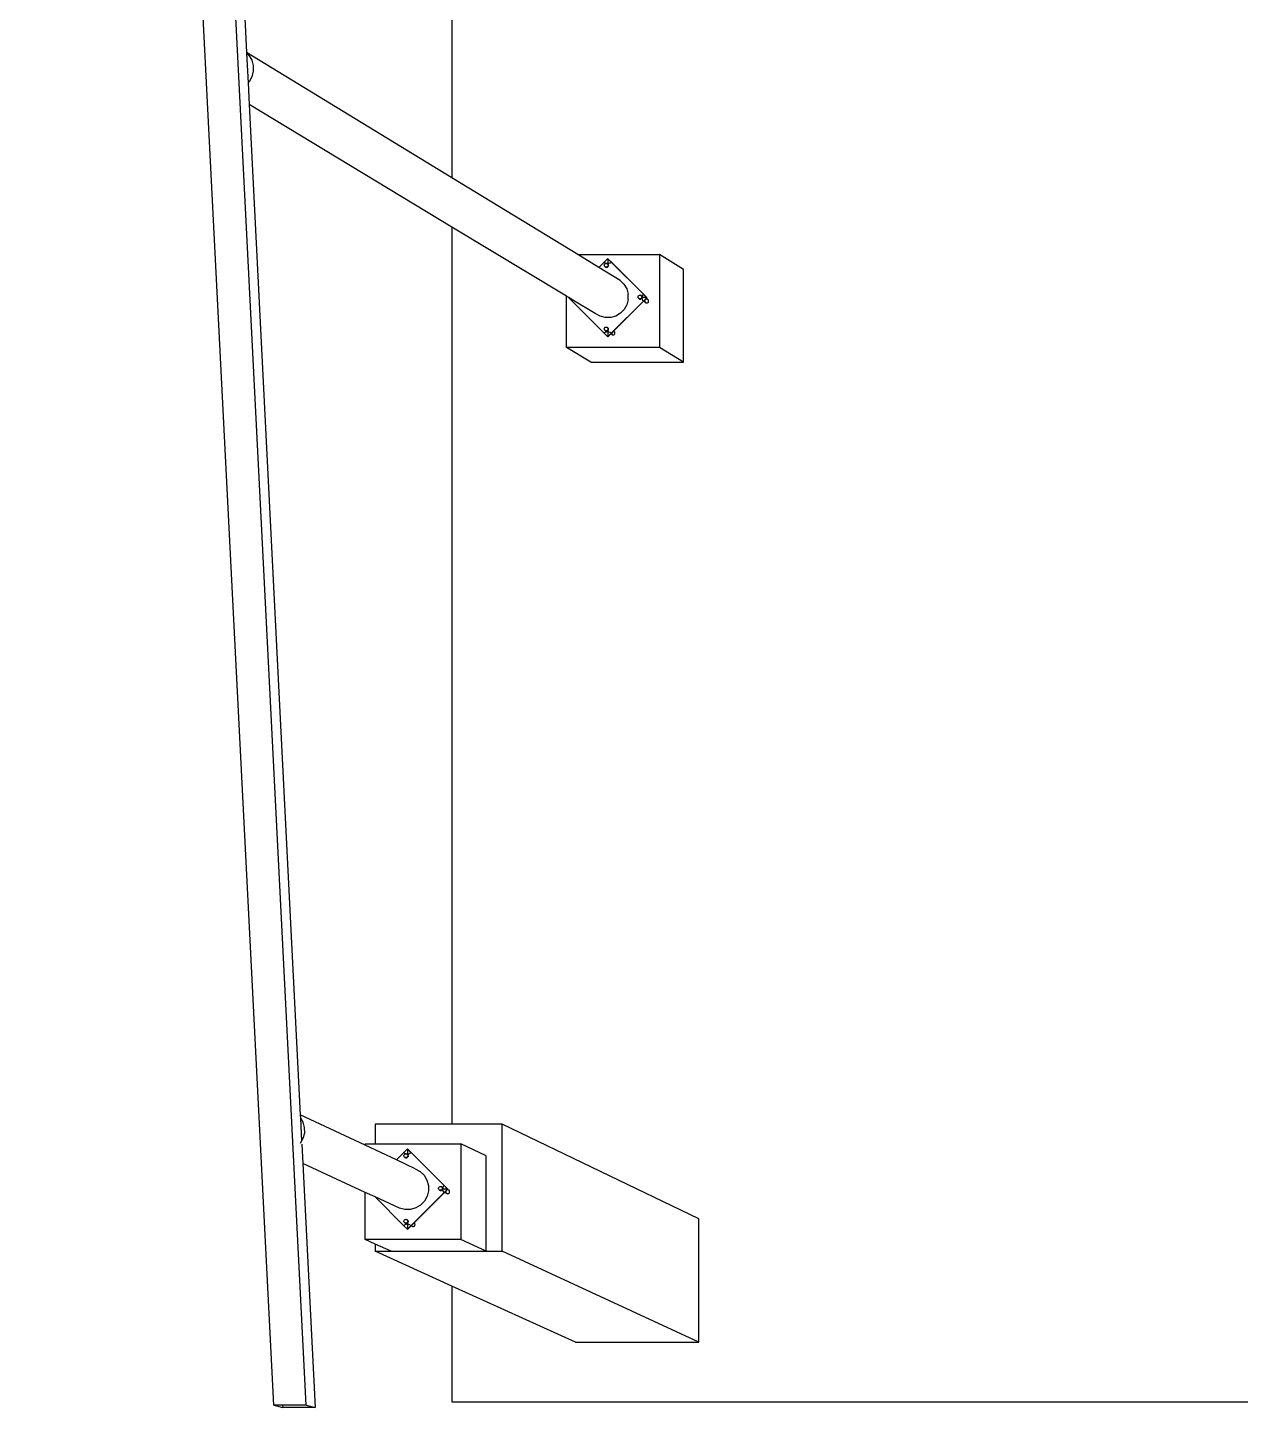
# Model space of a CAD drawing. Extents: x -1616 to 1629, y -1713 to 1708.
# Drawn here: x -1616.3 to -1355.2, y 666.4 to 963.5 of the extents above; entities that cross this region are included whole.
import ezdxf

# ---------------------------------------------------------------- set-up
doc = ezdxf.new("R2010")
doc.units = 0
doc.header["$MEASUREMENT"] = 0
doc.layers.get('0').update_dxf_attribs({"linetype": 'CONTINUOUS'})

msp = doc.modelspace()

# ---------------------------------------------------------------- linework, layer by layer
for p, q in [((-1563.28, 666.84), (-1616.27, 1707.98)), ((-1556.3, 666.84), (-1609.05, 1707.98)), ((-1580.27, 1178.22), (-1569.14, 958.17)), ((-1524.9, 1122.12), (-1524.9, 931.16)), ((-1524.9, 931.16), (-1569.14, 958.17)), ((-1569.14, 958.17), (-1569.13, 958.02)), ((-1569.13, 958.02), (-1568.65, 957.55)), ((-1569.13, 958.02), (-1568.8, 951.61)), ((-1568.65, 957.55), (-1568.02, 956.5)), ((-1568.02, 956.5), (-1567.69, 955.32)), ((-1567.68, 954.1), (-1567.98, 952.91)), ((-1567.69, 955.32), (-1567.68, 954.1)), ((-1568.58, 951.84), (-1568.8, 951.61)), ((-1568.8, 951.61), (-1568.57, 946.92)), ((-1567.98, 952.91), (-1568.58, 951.84)), ((-1524.9, 920.56), (-1568.57, 946.92)), ((-1568.57, 946.92), (-1557.56, 729.39)), ((-1497.83, 914.63), (-1524.9, 931.16)), ((-1524.9, 920.56), (-1524.9, 727.37)), ((-1500.24, 905.67), (-1524.9, 920.56)), ((-1497.83, 914.63), (-1480.22, 914.63)), ((-1493.29, 911.85), (-1497.83, 914.63)), ((-1493.29, 911.85), (-1492.11, 913.03)), ((-1492.11, 913.03), (-1491.37, 913.77)), ((-1492.11, 913.03), (-1491.89, 912.86)), ((-1492.1, 912.35), (-1492.09, 912.46)), ((-1492.09, 912.25), (-1492.1, 912.35)), ((-1492.09, 912.46), (-1492.05, 912.55)), ((-1492.05, 912.15), (-1492.09, 912.25)), ((-1492.05, 912.55), (-1491.99, 912.64)), ((-1491.99, 912.64), (-1491.9, 912.7)), ((-1491.9, 912.7), (-1491.81, 912.74)), ((-1491.89, 912.86), (-1491.64, 912.76)), ((-1491.81, 912.74), (-1491.7, 912.76)), ((-1491.7, 912.76), (-1491.6, 912.74)), ((-1491.64, 912.76), (-1491.37, 912.72)), ((-1491.6, 912.74), (-1491.56, 912.72)), ((-1491.53, 912.72), (-1491.56, 912.72)), ((-1491.56, 912.72), (-1491.5, 912.7)), ((-1491.43, 912.68), (-1491.53, 912.72)), ((-1491.43, 912.66), (-1491.5, 912.7)), ((-1491.5, 912.7), (-1491.46, 912.67)), ((-1491.46, 912.67), (-1491.43, 912.66)), ((-1491.46, 912.67), (-1491.42, 912.64)), ((-1491.35, 912.61), (-1491.43, 912.68)), ((-1491.43, 912.66), (-1491.35, 912.59)), ((-1491.42, 912.64), (-1491.35, 912.55)), ((-1491.33, 913.75), (-1491.37, 913.77)), ((-1491.37, 913.77), (-1491.34, 913.74)), ((-1491.37, 913.77), (-1491.37, 912.73)), ((-1491.37, 912.72), (-1491.1, 912.76)), ((-1491.28, 912.53), (-1491.35, 912.61)), ((-1491.35, 912.59), (-1491.28, 912.51)), ((-1491.35, 912.55), (-1491.31, 912.46)), ((-1491.31, 912.25), (-1491.35, 912.15)), ((-1491.34, 913.74), (-1491.33, 913.75)), ((-1491.34, 913.74), (-1490.63, 913.03)), ((-1491.27, 912.52), (-1491.34, 912.6)), ((-1491.33, 913.75), (-1490.59, 913.01)), ((-1491.31, 912.46), (-1491.3, 912.35)), ((-1491.3, 912.35), (-1491.31, 912.25)), ((-1491.24, 912.43), (-1491.28, 912.53)), ((-1491.28, 912.51), (-1491.24, 912.41)), ((-1491.28, 912.11), (-1491.24, 912.2)), ((-1491.23, 912.42), (-1491.27, 912.52)), ((-1491.27, 912.1), (-1491.23, 912.2)), ((-1491.22, 912.32), (-1491.24, 912.43)), ((-1491.24, 912.41), (-1491.23, 912.31)), ((-1491.24, 912.21), (-1491.22, 912.32)), ((-1491.23, 912.31), (-1491.24, 912.2)), ((-1491.24, 912.2), (-1491.24, 912.21)), ((-1491.24, 912.2), (-1491.24, 912.2)), ((-1491.21, 912.31), (-1491.23, 912.42)), ((-1491.23, 912.2), (-1491.21, 912.31)), ((-1491.23, 912.2), (-1491.23, 912.2)), ((-1491.1, 912.76), (-1490.84, 912.86)), ((-1490.84, 912.86), (-1490.63, 913.03)), ((-1490.59, 913.01), (-1490.63, 913.03)), ((-1490.63, 913.03), (-1490.6, 913)), ((-1490.6, 913), (-1490.59, 913.01)), ((-1490.6, 913), (-1483.7, 906.1)), ((-1490.59, 913.01), (-1483.66, 906.08)), ((-1480.22, 914.63), (-1480.22, 894.62)), ((-1475.05, 911.43), (-1480.22, 914.63)), ((-1488.7, 909.06), (-1493.29, 911.85)), ((-1491.99, 912.07), (-1492.05, 912.15)), ((-1491.94, 912.03), (-1491.99, 912.07)), ((-1491.94, 912.03), (-1491.93, 912.02)), ((-1491.93, 912.03), (-1491.94, 912.03)), ((-1491.94, 912.03), (-1491.93, 912.03)), ((-1491.9, 912), (-1491.93, 912.03)), ((-1491.93, 912.03), (-1491.93, 912.02)), ((-1491.93, 912.03), (-1491.93, 912.02)), ((-1491.93, 912.02), (-1491.92, 912.01)), ((-1491.92, 912.01), (-1491.84, 911.95)), ((-1491.83, 911.96), (-1491.9, 912)), ((-1491.87, 911.99), (-1491.9, 912)), ((-1491.83, 911.96), (-1491.87, 911.99)), ((-1491.81, 911.96), (-1491.87, 911.99)), ((-1491.84, 911.95), (-1491.74, 911.91)), ((-1491.73, 911.92), (-1491.83, 911.96)), ((-1491.7, 911.95), (-1491.81, 911.96)), ((-1491.74, 911.91), (-1491.63, 911.89)), ((-1491.63, 911.91), (-1491.73, 911.92)), ((-1491.6, 911.96), (-1491.7, 911.95)), ((-1491.63, 911.91), (-1491.63, 911.96)), ((-1491.53, 911.92), (-1491.63, 911.91)), ((-1491.63, 911.89), (-1491.52, 911.91)), ((-1491.63, 911.9), (-1491.63, 911.91)), ((-1491.63, 911.89), (-1491.63, 911.9)), ((-1491.5, 912), (-1491.6, 911.96)), ((-1491.43, 911.96), (-1491.53, 911.92)), ((-1491.52, 911.91), (-1491.42, 911.95)), ((-1491.42, 912.07), (-1491.5, 912)), ((-1491.35, 912.02), (-1491.43, 911.96)), ((-1491.35, 912.15), (-1491.42, 912.07)), ((-1491.42, 911.95), (-1491.34, 912.01)), ((-1491.35, 912.02), (-1491.28, 912.11)), ((-1491.34, 912.01), (-1491.27, 912.1)), ((-1475.05, 891.49), (-1475.05, 911.43)), ((-1488.7, 909.06), (-1487.87, 908.24)), ((-1487.87, 908.24), (-1487.28, 907.25)), ((-1487.28, 907.25), (-1486.96, 906.13)), ((-1500.24, 894.62), (-1500.24, 905.67)), ((-1499.76, 905.38), (-1500.24, 905.67)), ((-1499.78, 905.36), (-1499.76, 905.38)), ((-1499.04, 904.62), (-1499.78, 905.36)), ((-1499.78, 905.36), (-1499.72, 905.36)), ((-1498.87, 904.84), (-1499.76, 905.38)), ((-1499.04, 904.62), (-1498.87, 904.83)), ((-1492.11, 897.69), (-1499.04, 904.62)), ((-1498.87, 904.83), (-1498.87, 904.84)), ((-1494.04, 901.93), (-1498.87, 904.84)), ((-1483.7, 904.62), (-1490.63, 897.69)), ((-1483.69, 904.57), (-1490.11, 898.15)), ((-1487.24, 903.84), (-1487.8, 902.82)), ((-1486.95, 904.96), (-1487.24, 903.84)), ((-1486.95, 904.96), (-1486.96, 906.13)), ((-1484.85, 905.51), (-1484.84, 905.62)), ((-1484.84, 905.41), (-1484.85, 905.51)), ((-1484.84, 905.62), (-1484.8, 905.71)), ((-1484.8, 905.31), (-1484.84, 905.41)), ((-1484.8, 905.71), (-1484.73, 905.8)), ((-1484.73, 905.23), (-1484.8, 905.31)), ((-1484.73, 905.8), (-1484.65, 905.86)), ((-1484.68, 905.19), (-1484.73, 905.23)), ((-1484.68, 905.19), (-1484.68, 905.18)), ((-1484.68, 905.19), (-1484.68, 905.19)), ((-1484.68, 905.19), (-1484.68, 905.18)), ((-1484.65, 905.16), (-1484.68, 905.19)), ((-1484.68, 905.19), (-1484.68, 905.19)), ((-1484.68, 905.18), (-1484.68, 905.18)), ((-1484.68, 905.18), (-1484.59, 905.12)), ((-1484.68, 905.18), (-1484.67, 905.17)), ((-1484.67, 905.17), (-1484.58, 905.11)), ((-1484.65, 905.86), (-1484.55, 905.9)), ((-1484.58, 905.12), (-1484.65, 905.16)), ((-1484.62, 905.15), (-1484.65, 905.16)), ((-1484.58, 905.12), (-1484.62, 905.15)), ((-1484.55, 905.12), (-1484.62, 905.15)), ((-1484.59, 905.12), (-1484.49, 905.08)), ((-1484.48, 905.08), (-1484.58, 905.12)), ((-1484.58, 905.11), (-1484.48, 905.07)), ((-1484.55, 905.9), (-1484.45, 905.91)), ((-1484.45, 905.11), (-1484.55, 905.12)), ((-1484.49, 905.08), (-1484.39, 905.06)), ((-1484.38, 905.07), (-1484.48, 905.08)), ((-1484.48, 905.07), (-1484.38, 905.05)), ((-1484.45, 905.91), (-1484.34, 905.9)), ((-1484.34, 905.12), (-1484.45, 905.11)), ((-1484.39, 905.06), (-1484.38, 905.06)), ((-1484.38, 905.07), (-1484.38, 905.12)), ((-1484.27, 905.08), (-1484.38, 905.07)), ((-1484.38, 905.06), (-1484.28, 905.08)), ((-1484.38, 905.06), (-1484.38, 905.07)), ((-1484.38, 905.05), (-1484.27, 905.07)), ((-1484.38, 905.05), (-1484.38, 905.06)), ((-1484.34, 905.9), (-1484.3, 905.88)), ((-1484.25, 905.16), (-1484.34, 905.12)), ((-1484.28, 905.88), (-1484.3, 905.88)), ((-1484.3, 905.88), (-1484.25, 905.86)), ((-1484.18, 905.84), (-1484.28, 905.88)), ((-1484.28, 905.08), (-1484.27, 905.08)), ((-1484.18, 905.12), (-1484.27, 905.08)), ((-1484.27, 905.07), (-1484.17, 905.11)), ((-1484.18, 905.82), (-1484.25, 905.86)), ((-1484.25, 905.86), (-1484.21, 905.83)), ((-1484.16, 905.23), (-1484.25, 905.16)), ((-1484.21, 905.83), (-1484.18, 905.82)), ((-1484.21, 905.83), (-1484.16, 905.8)), ((-1484.09, 905.77), (-1484.18, 905.84)), ((-1484.18, 905.82), (-1484.09, 905.75)), ((-1484.18, 905.12), (-1484.09, 905.18)), ((-1484.17, 905.11), (-1484.08, 905.17)), ((-1484.16, 905.8), (-1484.1, 905.71)), ((-1484.1, 905.31), (-1484.16, 905.23)), ((-1484.1, 905.71), (-1484.06, 905.62)), ((-1484.06, 905.41), (-1484.1, 905.31)), ((-1484.03, 905.69), (-1484.09, 905.77)), ((-1484.09, 905.75), (-1484.03, 905.67)), ((-1484.03, 905.27), (-1484.09, 905.18)), ((-1484.02, 905.68), (-1484.08, 905.76)), ((-1484.08, 905.17), (-1484.02, 905.26)), ((-1484.06, 905.62), (-1484.05, 905.51)), ((-1484.05, 905.51), (-1484.06, 905.41)), ((-1483.98, 905.59), (-1484.03, 905.69)), ((-1484.03, 905.67), (-1483.99, 905.57)), ((-1484, 905.33), (-1484.03, 905.27)), ((-1483.97, 905.58), (-1484.02, 905.68)), ((-1484.02, 905.26), (-1483.98, 905.36)), ((-1483.98, 905.53), (-1484.01, 905.36)), ((-1484.01, 905.36), (-1484, 905.33)), ((-1483.99, 905.36), (-1484, 905.33)), ((-1483.99, 905.36), (-1484, 905.36)), ((-1484, 905.33), (-1483.97, 905.09)), ((-1483.99, 905.57), (-1483.98, 905.53)), ((-1483.97, 905.47), (-1483.99, 905.36)), ((-1483.99, 905.36), (-1483.98, 905.37)), ((-1483.99, 905.36), (-1483.99, 905.36)), ((-1483.98, 905.36), (-1483.99, 905.36)), ((-1483.97, 905.63), (-1483.98, 905.55)), ((-1483.98, 905.55), (-1483.98, 905.59)), ((-1483.97, 905.48), (-1483.98, 905.55)), ((-1483.98, 905.55), (-1483.98, 905.53)), ((-1483.98, 905.53), (-1483.97, 905.47)), ((-1483.98, 905.37), (-1483.97, 905.48)), ((-1482.96, 905.36), (-1483.98, 905.36)), ((-1483.98, 905.36), (-1483.97, 905.36)), ((-1483.87, 905.88), (-1483.97, 905.63)), ((-1483.96, 905.47), (-1483.97, 905.58)), ((-1483.97, 905.36), (-1483.96, 905.47)), ((-1483.97, 905.09), (-1483.87, 904.83)), ((-1483.7, 906.1), (-1483.87, 905.88)), ((-1483.87, 904.83), (-1483.7, 904.62)), ((-1483.66, 906.08), (-1483.7, 906.1)), ((-1483.7, 906.1), (-1483.67, 906.07)), ((-1482.96, 905.36), (-1483.7, 904.62)), ((-1483.66, 904.59), (-1483.7, 904.62)), ((-1483.66, 904.59), (-1483.69, 904.57)), ((-1483.19, 904.26), (-1483.69, 904.57)), ((-1483.66, 906.08), (-1483.67, 906.07)), ((-1483.67, 906.07), (-1482.96, 905.36)), ((-1483.66, 906.08), (-1482.92, 905.34)), ((-1483.09, 905.17), (-1483.66, 904.59)), ((-1483.39, 904.73), (-1483.4, 904.62)), ((-1483.4, 904.62), (-1483.39, 904.51)), ((-1483.38, 904.75), (-1483.39, 904.73)), ((-1483.39, 904.51), (-1483.34, 904.41)), ((-1483.34, 904.41), (-1483.28, 904.33)), ((-1483.28, 904.33), (-1483.19, 904.26)), ((-1483.19, 904.26), (-1483.09, 904.22)), ((-1482.92, 905.34), (-1483.09, 905.17)), ((-1482.78, 904.98), (-1483.09, 905.17)), ((-1483.09, 904.22), (-1482.98, 904.21)), ((-1482.98, 905.04), (-1483.07, 905.03)), ((-1482.88, 905.02), (-1482.98, 905.04)), ((-1482.98, 904.21), (-1482.88, 904.22)), ((-1482.92, 905.34), (-1482.96, 905.36)), ((-1482.78, 904.98), (-1482.88, 905.02)), ((-1482.88, 904.22), (-1482.78, 904.26)), ((-1482.69, 904.92), (-1482.78, 904.98)), ((-1482.78, 904.26), (-1482.69, 904.33)), ((-1482.62, 904.83), (-1482.69, 904.92)), ((-1482.69, 904.33), (-1482.62, 904.41)), ((-1482.58, 904.73), (-1482.62, 904.83)), ((-1482.62, 904.41), (-1482.58, 904.51)), ((-1482.57, 904.62), (-1482.58, 904.73)), ((-1482.58, 904.51), (-1482.57, 904.62)), ((-1493.02, 901.36), (-1494.04, 901.93)), ((-1491.9, 901.07), (-1493.02, 901.36)), ((-1490.73, 901.08), (-1491.9, 901.07)), ((-1489.61, 901.4), (-1490.73, 901.08)), ((-1488.62, 901.99), (-1489.61, 901.4)), ((-1487.8, 902.82), (-1488.62, 901.99)), ((-1492.12, 898.64), (-1492.1, 898.74)), ((-1492.1, 898.53), (-1492.12, 898.64)), ((-1491.89, 897.85), (-1492.11, 897.69)), ((-1491.37, 896.95), (-1492.11, 897.69)), ((-1492.1, 898.74), (-1492.06, 898.84)), ((-1492.06, 898.44), (-1492.1, 898.53)), ((-1492.06, 898.84), (-1492, 898.92)), ((-1492, 898.35), (-1492.06, 898.44)), ((-1492, 898.92), (-1491.91, 898.98)), ((-1491.95, 898.31), (-1492, 898.35)), ((-1491.95, 898.31), (-1491.93, 898.3)), ((-1491.91, 898.29), (-1491.95, 898.31)), ((-1491.93, 898.3), (-1491.85, 898.23)), ((-1491.91, 898.98), (-1491.82, 899.02)), ((-1491.84, 898.24), (-1491.91, 898.29)), ((-1491.88, 898.27), (-1491.91, 898.29)), ((-1491.64, 897.96), (-1491.89, 897.85)), ((-1491.84, 898.24), (-1491.88, 898.27)), ((-1491.82, 898.25), (-1491.88, 898.27)), ((-1491.85, 898.23), (-1491.75, 898.19)), ((-1491.74, 898.2), (-1491.84, 898.24)), ((-1491.82, 899.02), (-1491.71, 899.04)), ((-1491.71, 898.23), (-1491.82, 898.25)), ((-1491.75, 898.19), (-1491.64, 898.18)), ((-1491.64, 898.19), (-1491.74, 898.2)), ((-1491.71, 899.04), (-1491.61, 899.02)), ((-1491.61, 898.25), (-1491.71, 898.23)), ((-1491.64, 898.19), (-1491.64, 898.24)), ((-1491.54, 898.2), (-1491.64, 898.19)), ((-1491.64, 898.18), (-1491.53, 898.19)), ((-1491.64, 898.18), (-1491.64, 898.19)), ((-1491.37, 897.99), (-1491.64, 897.96)), ((-1491.61, 899.02), (-1491.51, 898.98)), ((-1491.51, 898.29), (-1491.61, 898.25)), ((-1491.44, 898.24), (-1491.54, 898.2)), ((-1491.53, 898.19), (-1491.43, 898.23)), ((-1491.44, 898.94), (-1491.51, 898.98)), ((-1491.51, 898.98), (-1491.47, 898.95)), ((-1491.43, 898.35), (-1491.51, 898.29)), ((-1491.47, 898.95), (-1491.44, 898.94)), ((-1491.47, 898.95), (-1491.43, 898.92)), ((-1491.44, 898.94), (-1491.36, 898.88)), ((-1491.36, 898.31), (-1491.44, 898.24)), ((-1491.43, 898.92), (-1491.36, 898.84)), ((-1491.36, 898.44), (-1491.43, 898.35)), ((-1491.43, 898.23), (-1491.35, 898.3)), ((-1491.1, 897.96), (-1491.37, 897.99)), ((-1490.63, 897.69), (-1491.37, 896.95)), ((-1491.36, 898.88), (-1491.29, 898.79)), ((-1491.36, 898.84), (-1491.32, 898.74)), ((-1491.32, 898.53), (-1491.36, 898.44)), ((-1491.29, 898.39), (-1491.36, 898.31)), ((-1491.28, 898.8), (-1491.35, 898.89)), ((-1491.35, 898.3), (-1491.28, 898.38)), ((-1491.35, 898.3), (-1491.35, 896.95)), ((-1490.71, 897.55), (-1491.33, 896.92)), ((-1491.32, 898.74), (-1491.31, 898.64)), ((-1491.31, 898.64), (-1491.32, 898.53)), ((-1491.29, 898.79), (-1491.25, 898.7)), ((-1491.25, 898.49), (-1491.29, 898.39)), ((-1491.24, 898.7), (-1491.28, 898.8)), ((-1491.28, 898.38), (-1491.24, 898.48)), ((-1491.25, 898.7), (-1491.24, 898.59)), ((-1491.24, 898.59), (-1491.25, 898.49)), ((-1491.22, 898.59), (-1491.24, 898.7)), ((-1491.24, 898.48), (-1491.22, 898.59)), ((-1490.84, 897.85), (-1491.1, 897.96)), ((-1490.63, 897.69), (-1490.84, 897.85)), ((-1490.63, 897.63), (-1490.71, 897.55)), ((-1490.44, 897.38), (-1490.71, 897.55)), ((-1490.59, 897.67), (-1490.63, 897.69)), ((-1490.59, 897.67), (-1490.63, 897.63)), ((-1490.63, 897.63), (-1490.59, 897.54)), ((-1490.12, 898.14), (-1490.59, 897.67)), ((-1490.59, 897.54), (-1490.52, 897.45)), ((-1490.52, 897.45), (-1490.44, 897.38)), ((-1490.44, 897.38), (-1490.34, 897.34)), ((-1490.34, 897.34), (-1490.23, 897.33)), ((-1490.23, 897.33), (-1490.12, 897.34)), ((-1490.11, 898.15), (-1490.12, 898.14)), ((-1490.02, 898.1), (-1490.12, 898.14)), ((-1490.12, 897.34), (-1490.02, 897.38)), ((-1490.02, 898.1), (-1490.11, 898.15)), ((-1489.94, 898.04), (-1490.02, 898.1)), ((-1490.02, 897.38), (-1489.94, 897.45)), ((-1489.87, 897.95), (-1489.94, 898.04)), ((-1489.94, 897.45), (-1489.87, 897.54)), ((-1489.83, 897.85), (-1489.87, 897.95)), ((-1489.87, 897.54), (-1489.83, 897.64)), ((-1489.81, 897.74), (-1489.83, 897.85)), ((-1489.83, 897.64), (-1489.81, 897.74)), ((-1494.99, 891.49), (-1500.24, 894.62)), ((-1480.22, 894.62), (-1500.24, 894.62)), ((-1491.33, 896.92), (-1491.37, 896.95)), ((-1475.05, 891.49), (-1480.22, 894.62)), ((-1494.99, 891.49), (-1475.05, 891.49)), ((-1557.58, 728.77), (-1557.53, 728.69)), ((-1557.56, 729.39), (-1557.53, 728.75)), ((-1543.58, 722.84), (-1557.56, 729.39)), ((-1557.53, 728.69), (-1557.28, 723.75)), ((-1557.53, 728.69), (-1557.02, 727.84)), ((-1557.02, 727.84), (-1556.7, 726.67)), ((-1556.68, 725.46), (-1556.98, 724.28)), ((-1556.7, 726.67), (-1556.68, 725.46)), ((-1541.44, 727.37), (-1541.44, 723.13)), ((-1524.9, 727.37), (-1541.44, 727.37)), ((-1514.09, 727.37), (-1524.9, 727.37)), ((-1514.09, 700.01), (-1514.09, 727.37)), ((-1471.72, 707.02), (-1514.09, 727.37)), ((-1557.28, 723.75), (-1557.58, 723.22)), ((-1556.98, 724.28), (-1557.28, 723.75)), ((-1557.24, 723.06), (-1557.03, 718.91)), ((-1543.58, 722.84), (-1543.58, 723.13)), ((-1543.58, 723.13), (-1541.44, 723.13)), ((-1536.86, 719.7), (-1543.58, 722.84)), ((-1541.44, 723.13), (-1522.99, 723.13)), ((-1535.26, 721.3), (-1534.5, 722.06)), ((-1534.46, 722.04), (-1534.5, 722.06)), ((-1534.5, 722.06), (-1534.47, 722.03)), ((-1534.5, 722.06), (-1534.5, 720.99)), ((-1534.47, 722.03), (-1534.46, 722.04)), ((-1534.47, 722.03), (-1533.73, 721.3)), ((-1534.46, 722.04), (-1533.69, 721.28)), ((-1522.99, 723.13), (-1522.99, 702.54)), ((-1517.51, 720.53), (-1522.99, 723.13)), ((-1536.86, 719.7), (-1535.26, 721.3)), ((-1532.8, 717.79), (-1536.86, 719.7)), ((-1535.26, 721.3), (-1535.03, 721.12)), ((-1535.25, 720.59), (-1535.24, 720.7)), ((-1535.24, 720.48), (-1535.25, 720.59)), ((-1535.24, 720.7), (-1535.2, 720.8)), ((-1535.2, 720.38), (-1535.24, 720.48)), ((-1535.2, 720.8), (-1535.13, 720.88)), ((-1535.13, 720.3), (-1535.2, 720.38)), ((-1535.13, 720.88), (-1535.05, 720.95)), ((-1535.05, 720.23), (-1535.13, 720.3)), ((-1535.05, 720.95), (-1534.95, 720.99)), ((-1534.97, 720.2), (-1535.05, 720.23)), ((-1534.98, 720.21), (-1535.05, 720.23)), ((-1535.03, 721.12), (-1534.77, 721.02)), ((-1535.03, 720.23), (-1534.98, 720.18)), ((-1534.97, 720.2), (-1534.98, 720.21)), ((-1534.95, 720.19), (-1534.98, 720.21)), ((-1534.98, 720.18), (-1534.87, 720.14)), ((-1534.87, 720.16), (-1534.97, 720.2)), ((-1534.95, 720.99), (-1534.84, 721.01)), ((-1534.84, 720.18), (-1534.95, 720.19)), ((-1534.76, 720.14), (-1534.87, 720.16)), ((-1534.87, 720.14), (-1534.76, 720.13)), ((-1534.84, 721.01), (-1534.73, 720.99)), ((-1534.73, 720.19), (-1534.84, 720.18)), ((-1534.77, 721.02), (-1534.5, 720.98)), ((-1534.76, 720.14), (-1534.76, 720.19)), ((-1534.66, 720.16), (-1534.76, 720.14)), ((-1534.76, 720.14), (-1534.76, 720.14)), ((-1534.76, 720.13), (-1534.76, 720.14)), ((-1534.76, 720.13), (-1534.65, 720.14)), ((-1534.73, 720.99), (-1534.72, 720.99)), ((-1534.63, 720.23), (-1534.73, 720.19)), ((-1534.66, 720.98), (-1534.72, 720.99)), ((-1534.72, 720.99), (-1534.63, 720.95)), ((-1534.56, 720.94), (-1534.66, 720.98)), ((-1534.56, 720.19), (-1534.66, 720.16)), ((-1534.65, 720.14), (-1534.55, 720.18)), ((-1534.56, 720.91), (-1534.63, 720.95)), ((-1534.63, 720.95), (-1534.62, 720.94)), ((-1534.55, 720.3), (-1534.63, 720.23)), ((-1534.62, 720.94), (-1534.56, 720.91)), ((-1534.62, 720.94), (-1534.55, 720.88)), ((-1534.47, 720.87), (-1534.56, 720.94)), ((-1534.56, 720.91), (-1534.47, 720.85)), ((-1534.56, 720.19), (-1534.47, 720.26)), ((-1534.55, 720.88), (-1534.48, 720.8)), ((-1534.53, 720.32), (-1534.55, 720.3)), ((-1534.55, 720.18), (-1534.46, 720.25)), ((-1534.48, 720.38), (-1534.53, 720.32)), ((-1534.53, 720.32), (-1534.47, 720.26)), ((-1534.5, 720.98), (-1534.22, 721.02)), ((-1534.48, 720.8), (-1534.44, 720.7)), ((-1534.44, 720.48), (-1534.48, 720.38)), ((-1534.4, 720.78), (-1534.47, 720.87)), ((-1534.47, 720.85), (-1534.41, 720.76)), ((-1534.47, 720.26), (-1534.4, 720.35)), ((-1534.39, 720.77), (-1534.46, 720.86)), ((-1534.46, 720.25), (-1534.39, 720.34)), ((-1534.44, 720.7), (-1534.43, 720.59)), ((-1534.43, 720.59), (-1534.44, 720.48)), ((-1534.41, 720.76), (-1534.36, 720.66)), ((-1534.36, 720.68), (-1534.4, 720.78)), ((-1534.4, 720.35), (-1534.37, 720.44)), ((-1534.35, 720.67), (-1534.39, 720.77)), ((-1534.39, 720.34), (-1534.35, 720.44)), ((-1534.37, 720.44), (-1534.36, 720.45)), ((-1534.35, 720.57), (-1534.36, 720.68)), ((-1534.36, 720.66), (-1534.35, 720.56)), ((-1534.36, 720.46), (-1534.35, 720.57)), ((-1534.35, 720.56), (-1534.36, 720.45)), ((-1534.36, 720.45), (-1534.36, 720.46)), ((-1534.34, 720.56), (-1534.35, 720.67)), ((-1534.35, 720.44), (-1534.34, 720.56)), ((-1534.35, 720.44), (-1534.35, 720.44)), ((-1534.22, 721.02), (-1533.96, 721.12)), ((-1533.96, 721.12), (-1533.73, 721.3)), ((-1533.69, 721.28), (-1533.73, 721.3)), ((-1533.73, 721.3), (-1533.71, 721.27)), ((-1533.71, 721.27), (-1533.69, 721.28)), ((-1533.71, 721.27), (-1526.6, 714.17)), ((-1533.69, 721.28), (-1526.57, 714.15)), ((-1517.51, 700.01), (-1517.51, 720.53)), ((-1557.03, 718.91), (-1554.37, 666.39)), ((-1543.58, 712.7), (-1557.03, 718.91)), ((-1532.8, 717.79), (-1531.75, 717.21)), ((-1531.75, 717.21), (-1530.9, 716.37)), ((-1530.9, 716.37), (-1530.29, 715.35)), ((-1530.29, 715.35), (-1529.96, 714.19)), ((-1529.96, 714.19), (-1529.95, 713)), ((-1527.79, 713.55), (-1527.78, 713.66)), ((-1527.78, 713.45), (-1527.79, 713.55)), ((-1527.78, 713.66), (-1527.74, 713.76)), ((-1527.74, 713.35), (-1527.78, 713.45)), ((-1527.74, 713.76), (-1527.67, 713.85)), ((-1527.67, 713.26), (-1527.74, 713.35)), ((-1527.67, 713.85), (-1527.58, 713.91)), ((-1527.58, 713.19), (-1527.67, 713.26)), ((-1527.58, 713.91), (-1527.48, 713.95)), ((-1527.56, 713.19), (-1527.58, 713.19)), ((-1527.57, 713.19), (-1527.51, 713.15)), ((-1527.56, 713.19), (-1527.56, 713.18)), ((-1527.52, 713.17), (-1527.56, 713.19)), ((-1527.56, 713.18), (-1527.52, 713.16)), ((-1527.51, 713.16), (-1527.56, 713.18)), ((-1527.51, 713.16), (-1527.52, 713.17)), ((-1527.48, 713.15), (-1527.52, 713.17)), ((-1527.52, 713.16), (-1527.42, 713.11)), ((-1527.41, 713.12), (-1527.51, 713.16)), ((-1527.51, 713.15), (-1527.41, 713.1)), ((-1527.48, 713.95), (-1527.38, 713.97)), ((-1527.38, 713.14), (-1527.48, 713.15)), ((-1527.42, 713.11), (-1527.31, 713.1)), ((-1527.3, 713.1), (-1527.41, 713.12)), ((-1527.38, 713.97), (-1527.27, 713.95)), ((-1527.27, 713.15), (-1527.38, 713.14)), ((-1527.3, 713.1), (-1527.3, 713.15)), ((-1527.19, 713.12), (-1527.3, 713.1)), ((-1527.3, 713.1), (-1527.2, 713.11)), ((-1527.27, 713.95), (-1527.26, 713.95)), ((-1527.17, 713.19), (-1527.27, 713.15)), ((-1527.2, 713.94), (-1527.26, 713.95)), ((-1527.26, 713.95), (-1527.17, 713.91)), ((-1527.1, 713.9), (-1527.2, 713.94)), ((-1527.2, 713.11), (-1527.19, 713.12)), ((-1527.1, 713.16), (-1527.19, 713.12)), ((-1527.19, 713.1), (-1527.09, 713.15)), ((-1527.09, 713.88), (-1527.17, 713.91)), ((-1527.17, 713.91), (-1527.16, 713.9)), ((-1527.08, 713.26), (-1527.17, 713.19)), ((-1527.16, 713.9), (-1527.09, 713.88)), ((-1527.16, 713.9), (-1527.08, 713.85)), ((-1527.01, 713.83), (-1527.1, 713.9)), ((-1527.1, 713.16), (-1527.01, 713.22)), ((-1527.09, 713.88), (-1527.01, 713.81)), ((-1527.09, 713.15), (-1527, 713.21)), ((-1527.08, 713.85), (-1527.02, 713.76)), ((-1527.02, 713.35), (-1527.08, 713.26)), ((-1527.02, 713.76), (-1526.98, 713.66)), ((-1526.98, 713.45), (-1527.02, 713.35)), ((-1526.94, 713.74), (-1527.01, 713.83)), ((-1527.01, 713.81), (-1526.94, 713.72)), ((-1527.01, 713.22), (-1526.94, 713.31)), ((-1526.93, 713.73), (-1527, 713.82)), ((-1527, 713.21), (-1526.93, 713.3)), ((-1526.98, 713.66), (-1526.96, 713.55)), ((-1526.96, 713.55), (-1526.98, 713.45)), ((-1526.9, 713.64), (-1526.94, 713.74)), ((-1526.94, 713.72), (-1526.9, 713.62)), ((-1526.92, 713.37), (-1526.94, 713.31)), ((-1526.89, 713.63), (-1526.93, 713.73)), ((-1526.93, 713.3), (-1526.89, 713.4)), ((-1526.9, 713.58), (-1526.92, 713.4)), ((-1526.92, 713.4), (-1526.92, 713.37)), ((-1526.9, 713.4), (-1526.92, 713.37)), ((-1526.92, 713.37), (-1526.88, 713.12)), ((-1526.9, 713.4), (-1526.91, 713.4)), ((-1526.89, 713.61), (-1526.9, 713.64)), ((-1526.9, 713.62), (-1526.9, 713.58)), ((-1526.89, 713.61), (-1526.9, 713.58)), ((-1526.9, 713.58), (-1526.89, 713.52)), ((-1526.9, 713.42), (-1526.88, 713.53)), ((-1526.89, 713.52), (-1526.9, 713.41)), ((-1526.9, 713.41), (-1526.9, 713.42)), ((-1526.9, 713.41), (-1526.9, 713.4)), ((-1526.89, 713.4), (-1526.9, 713.4)), ((-1526.88, 713.68), (-1526.89, 713.61)), ((-1526.87, 713.52), (-1526.89, 713.63)), ((-1526.88, 713.53), (-1526.89, 713.61)), ((-1526.89, 713.41), (-1526.87, 713.52)), ((-1526.89, 713.4), (-1526.89, 713.41)), ((-1525.84, 713.4), (-1526.89, 713.4)), ((-1526.77, 713.94), (-1526.88, 713.68)), ((-1526.88, 713.12), (-1526.77, 712.86)), ((-1526.6, 714.17), (-1526.77, 713.94)), ((-1526.57, 714.15), (-1526.6, 714.17)), ((-1526.6, 714.17), (-1526.57, 714.14)), ((-1525.84, 713.4), (-1526.6, 712.64)), ((-1526.57, 714.15), (-1525.8, 713.39)), ((-1526.57, 714.15), (-1526.57, 714.14)), ((-1526.57, 714.14), (-1525.84, 713.4)), ((-1525.95, 713.24), (-1526.24, 712.95)), ((-1525.87, 713.32), (-1525.95, 713.24)), ((-1525.94, 713.25), (-1525.95, 713.24)), ((-1525.83, 713.26), (-1525.94, 713.25)), ((-1525.8, 713.39), (-1525.87, 713.32)), ((-1525.61, 713.2), (-1525.87, 713.32)), ((-1525.8, 713.39), (-1525.84, 713.4)), ((-1525.72, 713.25), (-1525.83, 713.26)), ((-1525.61, 713.2), (-1525.72, 713.25)), ((-1525.52, 713.14), (-1525.61, 713.2)), ((-1525.46, 713.05), (-1525.52, 713.14)), ((-1543.58, 702.54), (-1543.58, 712.7)), ((-1541.47, 711.72), (-1543.58, 712.7)), ((-1535.26, 705.51), (-1541.47, 711.72)), ((-1536.2, 709.29), (-1541.47, 711.72)), ((-1526.6, 712.64), (-1533.73, 705.51)), ((-1526.57, 712.62), (-1533.06, 706.12)), ((-1530.83, 710.8), (-1531.66, 709.94)), ((-1530.24, 711.84), (-1530.83, 710.8)), ((-1529.95, 713), (-1530.24, 711.84)), ((-1527.41, 713.1), (-1527.3, 713.09)), ((-1527.31, 713.1), (-1527.3, 713.1)), ((-1527.3, 713.1), (-1527.3, 713.1)), ((-1527.3, 713.09), (-1527.19, 713.1)), ((-1527.3, 713.09), (-1527.3, 713.1)), ((-1526.77, 712.86), (-1526.6, 712.64)), ((-1526.57, 712.62), (-1526.6, 712.64)), ((-1526.51, 712.68), (-1526.57, 712.62)), ((-1526.24, 712.95), (-1526.51, 712.68)), ((-1526.04, 712.46), (-1526.51, 712.68)), ((-1526.24, 712.94), (-1526.25, 712.83)), ((-1526.25, 712.83), (-1526.24, 712.72)), ((-1526.24, 712.95), (-1526.24, 712.94)), ((-1526.24, 712.72), (-1526.2, 712.62)), ((-1526.2, 712.62), (-1526.13, 712.53)), ((-1526.13, 712.53), (-1526.04, 712.46)), ((-1526.04, 712.46), (-1525.94, 712.42)), ((-1525.94, 712.42), (-1525.83, 712.41)), ((-1525.83, 712.41), (-1525.72, 712.42)), ((-1525.72, 712.42), (-1525.61, 712.46)), ((-1525.61, 712.46), (-1525.52, 712.53)), ((-1525.52, 712.53), (-1525.46, 712.62)), ((-1525.41, 712.94), (-1525.46, 713.05)), ((-1525.46, 712.62), (-1525.41, 712.72)), ((-1525.4, 712.83), (-1525.41, 712.94)), ((-1525.41, 712.72), (-1525.4, 712.83)), ((-1535.04, 708.99), (-1536.2, 709.29)), ((-1533.84, 709.01), (-1535.04, 708.99)), ((-1532.69, 709.33), (-1533.84, 709.01)), ((-1531.66, 709.94), (-1532.69, 709.33)), ((-1535.26, 706.48), (-1535.25, 706.59)), ((-1535.25, 706.37), (-1535.26, 706.48)), ((-1535.03, 705.68), (-1535.26, 705.51)), ((-1534.5, 704.75), (-1535.26, 705.51)), ((-1535.25, 706.59), (-1535.21, 706.68)), ((-1535.21, 706.27), (-1535.25, 706.37)), ((-1535.21, 706.68), (-1535.14, 706.77)), ((-1535.14, 706.19), (-1535.21, 706.27)), ((-1535.14, 706.77), (-1535.06, 706.84)), ((-1535.06, 706.12), (-1535.14, 706.19)), ((-1535.06, 706.84), (-1534.96, 706.88)), ((-1535.04, 706.11), (-1535.06, 706.12)), ((-1535.04, 706.11), (-1535.04, 706.11)), ((-1535.04, 706.11), (-1534.99, 706.07)), ((-1534.98, 706.08), (-1535.04, 706.11)), ((-1534.99, 706.09), (-1535.04, 706.11)), ((-1534.77, 705.79), (-1535.03, 705.68)), ((-1534.98, 706.08), (-1534.99, 706.09)), ((-1534.96, 706.08), (-1534.99, 706.09)), ((-1534.99, 706.07), (-1534.88, 706.03)), ((-1534.88, 706.04), (-1534.98, 706.08)), ((-1534.96, 706.88), (-1534.85, 706.89)), ((-1534.85, 706.06), (-1534.96, 706.08)), ((-1534.77, 706.03), (-1534.88, 706.04)), ((-1534.88, 706.03), (-1534.77, 706.01)), ((-1534.85, 706.89), (-1534.74, 706.88)), ((-1534.74, 706.08), (-1534.85, 706.06)), ((-1534.77, 706.03), (-1534.77, 706.07)), ((-1534.67, 706.04), (-1534.77, 706.03)), ((-1534.77, 706.01), (-1534.66, 706.03)), ((-1534.77, 706.01), (-1534.77, 706.03)), ((-1534.5, 705.83), (-1534.77, 705.79)), ((-1534.74, 706.88), (-1534.64, 706.84)), ((-1534.64, 706.12), (-1534.74, 706.08)), ((-1534.57, 706.08), (-1534.67, 706.04)), ((-1534.66, 706.03), (-1534.56, 706.07)), ((-1534.57, 706.8), (-1534.64, 706.84)), ((-1534.64, 706.84), (-1534.63, 706.83)), ((-1534.56, 706.19), (-1534.64, 706.12)), ((-1534.63, 706.83), (-1534.57, 706.8)), ((-1534.63, 706.83), (-1534.56, 706.77)), ((-1534.57, 706.8), (-1534.48, 706.74)), ((-1534.48, 706.15), (-1534.57, 706.08)), ((-1534.56, 706.77), (-1534.49, 706.68)), ((-1534.49, 706.27), (-1534.56, 706.19)), ((-1534.56, 706.07), (-1534.47, 706.14)), ((-1534.22, 705.79), (-1534.5, 705.83)), ((-1533.73, 705.51), (-1534.5, 704.75)), ((-1534.46, 704.73), (-1534.5, 704.75)), ((-1534.49, 706.68), (-1534.45, 706.59)), ((-1534.45, 706.37), (-1534.49, 706.27)), ((-1534.48, 706.74), (-1534.42, 706.65)), ((-1534.42, 706.24), (-1534.48, 706.15)), ((-1534.4, 706.66), (-1534.47, 706.75)), ((-1534.47, 706.14), (-1534.4, 706.23)), ((-1534.47, 706.14), (-1534.47, 704.75)), ((-1533.71, 705.48), (-1534.46, 704.73)), ((-1534.45, 706.59), (-1534.44, 706.48)), ((-1534.44, 706.48), (-1534.45, 706.37)), ((-1534.42, 706.65), (-1534.37, 706.55)), ((-1534.37, 706.34), (-1534.42, 706.24)), ((-1534.36, 706.55), (-1534.4, 706.66)), ((-1534.4, 706.23), (-1534.36, 706.33)), ((-1534.37, 706.55), (-1534.36, 706.44)), ((-1534.36, 706.44), (-1534.37, 706.34)), ((-1534.35, 706.44), (-1534.36, 706.55)), ((-1534.36, 706.33), (-1534.35, 706.44)), ((-1533.96, 705.68), (-1534.22, 705.79)), ((-1533.73, 705.51), (-1533.96, 705.68)), ((-1533.69, 705.49), (-1533.73, 705.51)), ((-1533.69, 705.49), (-1533.71, 705.48)), ((-1533.5, 705.39), (-1533.71, 705.48)), ((-1533.65, 705.54), (-1533.69, 705.49)), ((-1533.06, 706.12), (-1533.65, 705.54)), ((-1533.65, 705.54), (-1533.58, 705.45)), ((-1533.58, 705.45), (-1533.5, 705.39)), ((-1533.5, 705.39), (-1533.39, 705.34)), ((-1533.39, 705.34), (-1533.28, 705.33)), ((-1533.28, 705.33), (-1533.17, 705.34)), ((-1533.17, 705.34), (-1533.07, 705.39)), ((-1533.07, 705.39), (-1532.98, 705.45)), ((-1532.98, 706.06), (-1533.06, 706.12)), ((-1532.91, 705.97), (-1532.98, 706.06)), ((-1532.98, 705.45), (-1532.91, 705.54)), ((-1532.87, 705.87), (-1532.91, 705.97)), ((-1532.91, 705.54), (-1532.87, 705.64)), ((-1532.85, 705.76), (-1532.87, 705.87)), ((-1532.87, 705.64), (-1532.85, 705.76)), ((-1471.72, 680.42), (-1471.72, 707.02)), ((-1522.99, 702.54), (-1543.58, 702.54)), ((-1541.44, 701.57), (-1543.58, 702.54)), ((-1541.44, 701.57), (-1541.44, 700.01)), ((-1538.02, 700.01), (-1541.44, 701.57)), ((-1517.51, 700.01), (-1522.99, 702.54)), ((-1541.44, 700.01), (-1538.02, 700.01)), ((-1524.9, 692.5), (-1541.44, 700.01)), ((-1538.02, 700.01), (-1517.51, 700.01)), ((-1517.51, 700.01), (-1514.09, 700.01)), ((-1471.72, 680.42), (-1514.09, 700.01)), ((-1524.9, 692.5), (-1524.9, 667.61)), ((-1498.31, 680.42), (-1524.9, 692.5)), ((-1498.31, 680.42), (-1471.72, 680.42)), ((-1563.28, 666.84), (-1561.35, 666.39)), ((-1561.37, 666.84), (-1563.28, 666.84)), ((-1561.37, 666.84), (-1561.35, 666.39)), ((-1556.3, 666.84), (-1561.37, 666.84)), ((-1554.37, 666.39), (-1561.35, 666.39)), ((-1556.3, 666.84), (-1554.37, 666.39)), ((-1524.9, 667.61), (-1292.07, 667.61))]:
    msp.add_line(p, q)

doc.saveas('drawing.dxf')
